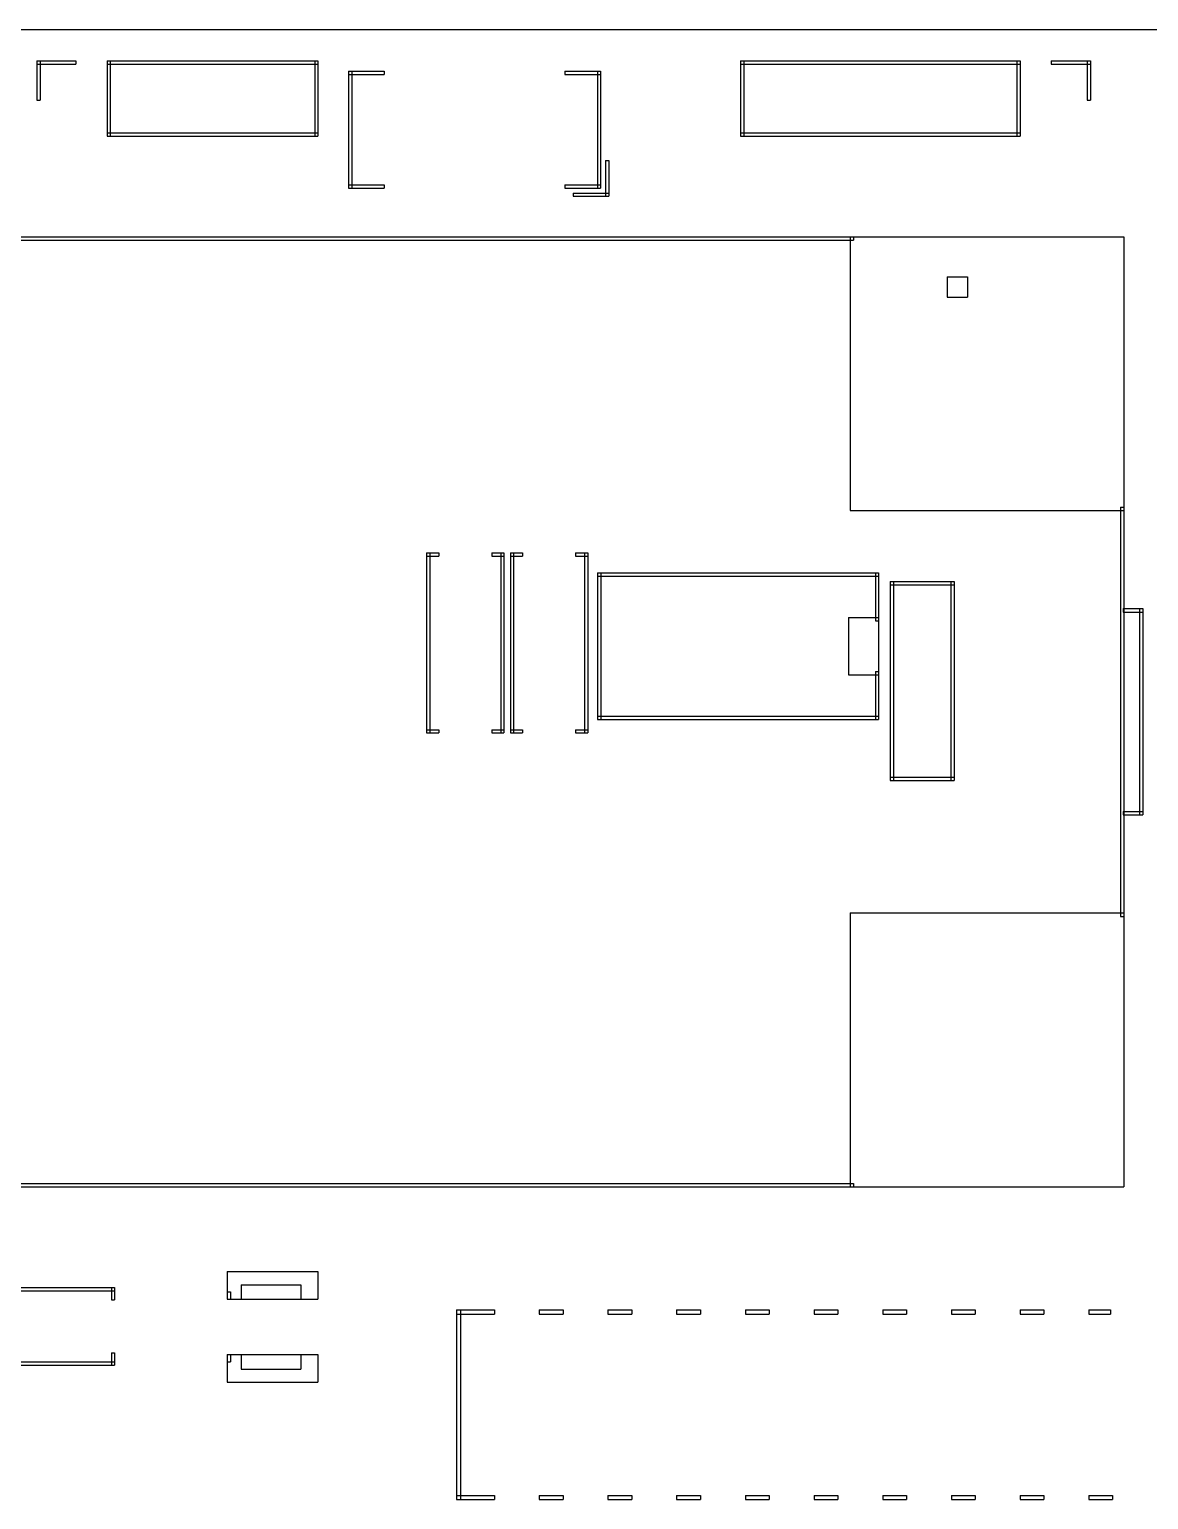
# Model space of a CAD drawing. Header units: metres. Extents: x 0 to 5834, y -4040 to 50.
# Drawn here: x 2919 to 4548, y -2140 to 0 of the extents above; entities that cross this region are included whole.
import ezdxf

# ---------------------------------------------------------------- set-up
doc = ezdxf.new("R2010")
doc.units = ezdxf.units.M

msp = doc.modelspace()

# ---------------------------------------------------------------- linework, layer by layer
msp.add_line((0, 0), (5833.913386, 0))
at = {"layer": '1'}
for p, q in [((2929.448819, -45.787402), (2986.535433, -45.787402)), ((2929.448819, -45.787402), (2929.448819, -50.511811)), ((2929.448819, -45.787402), (2934.173228, -45.787402)), ((2929.448819, -45.787402), (2929.448819, -102.874016)), ((2929.448819, -50.511811), (2986.535433, -50.511811)), ((2934.173228, -45.787402), (2934.173228, -102.874016)), ((2986.535433, -45.787402), (2986.535433, -50.511811)), ((3031.811024, -45.787402), (3338.897638, -45.787402)), ((3031.811024, -45.787402), (3031.811024, -50.511811)), ((3031.811024, -45.787402), (3036.535433, -45.787402)), ((3031.811024, -45.787402), (3031.811024, -155.23622)), ((3031.811024, -50.511811), (3338.897638, -50.511811)), ((3036.535433, -45.787402), (3036.535433, -155.23622)), ((3334.173228, -45.787402), (3338.897638, -45.787402)), ((3334.173228, -45.787402), (3334.173228, -155.23622)), ((3338.897638, -45.787402), (3338.897638, -50.511811)), ((3338.897638, -45.787402), (3338.897638, -155.23622)), ((3383.527559, -60.984252), (3435.496063, -60.984252)), ((3383.527559, -60.984252), (3383.527559, -65.708661)), ((3383.527559, -60.984252), (3388.251969, -60.984252)), ((3383.527559, -60.984252), (3383.527559, -231.062992)), ((3388.251969, -60.984252), (3388.251969, -231.062992)), ((3435.496063, -60.984252), (3435.496063, -65.708661)), ((3698.488189, -60.984252), (3750.456693, -60.984252)), ((3698.488189, -60.984252), (3698.488189, -65.708661)), ((3745.732283, -60.984252), (3750.456693, -60.984252)), ((3745.732283, -60.984252), (3745.732283, -231.062992)), ((3750.456693, -60.984252), (3750.456693, -65.708661)), ((3750.456693, -60.984252), (3750.456693, -231.062992)), ((3954.251969, -45.787402), (4361.338583, -45.787402)), ((3954.251969, -45.787402), (3954.251969, -50.511811)), ((3954.251969, -45.787402), (3958.976378, -45.787402)), ((3954.251969, -45.787402), (3954.251969, -155.23622)), ((3954.251969, -50.511811), (4361.338583, -50.511811)), ((3958.976378, -45.787402), (3958.976378, -155.23622)), ((4356.614173, -45.787402), (4361.338583, -45.787402)), ((4356.614173, -45.787402), (4356.614173, -155.23622)), ((4361.338583, -45.787402), (4361.338583, -50.511811)), ((4361.338583, -45.787402), (4361.338583, -155.23622)), ((4406.614173, -45.787402), (4463.700787, -45.787402)), ((4406.614173, -45.787402), (4406.614173, -50.511811)), ((4406.614173, -50.511811), (4463.700787, -50.511811)), ((4458.976378, -45.787402), (4463.700787, -45.787402)), ((4458.976378, -45.787402), (4458.976378, -102.874016)), ((4463.700787, -45.787402), (4463.700787, -102.874016)), ((4463.700787, -45.787402), (4463.700787, -50.511811)), ((3383.527559, -65.708661), (3435.496063, -65.708661)), ((3698.488189, -65.708661), (3750.456693, -65.708661)), ((2929.448819, -102.874016), (2934.173228, -102.874016)), ((4458.976378, -102.874016), (4463.700787, -102.874016)), ((3031.811024, -150.511811), (3338.897638, -150.511811)), ((3031.811024, -150.511811), (3031.811024, -155.23622)), ((3031.811024, -155.23622), (3036.535433, -155.23622)), ((3031.811024, -155.23622), (3338.897638, -155.23622)), ((3334.173228, -155.23622), (3338.897638, -155.23622)), ((3338.897638, -150.511811), (3338.897638, -155.23622)), ((3954.251969, -150.511811), (4361.338583, -150.511811)), ((3954.251969, -150.511811), (3954.251969, -155.23622)), ((3954.251969, -155.23622), (3958.976378, -155.23622)), ((3954.251969, -155.23622), (4361.338583, -155.23622)), ((4356.614173, -155.23622), (4361.338583, -155.23622)), ((4361.338583, -150.511811), (4361.338583, -155.23622)), ((3757.543307, -190.905512), (3762.267717, -190.905512)), ((3757.543307, -190.905512), (3757.543307, -242.874016)), ((3762.267717, -190.905512), (3762.267717, -242.874016)), ((3383.527559, -226.338583), (3435.496063, -226.338583)), ((3383.527559, -226.338583), (3383.527559, -231.062992)), ((3383.527559, -231.062992), (3435.496063, -231.062992)), ((3383.527559, -231.062992), (3388.251969, -231.062992)), ((3435.496063, -226.338583), (3435.496063, -231.062992)), ((3698.488189, -226.338583), (3750.456693, -226.338583)), ((3698.488189, -226.338583), (3698.488189, -231.062992)), ((3698.488189, -231.062992), (3750.456693, -231.062992)), ((3745.732283, -231.062992), (3750.456693, -231.062992)), ((3750.456693, -226.338583), (3750.456693, -231.062992)), ((3710.299213, -238.149606), (3762.267717, -238.149606)), ((3710.299213, -238.149606), (3710.299213, -242.874016)), ((3710.299213, -242.874016), (3762.267717, -242.874016)), ((3757.543307, -242.874016), (3762.267717, -242.874016)), ((3762.267717, -238.149606), (3762.267717, -242.874016)), ((2735.732283, -301.814961), (4118.685039, -301.814961)), ((2735.732283, -306.814961), (4118.685039, -306.814961)), ((4113.685039, -301.814961), (4512.385827, -301.814961)), ((4113.685039, -301.814961), (4113.685039, -700.515748)), ((4118.685039, -301.814961), (4118.685039, -306.814961)), ((4512.385827, -301.814961), (4512.385827, -700.515748)), ((4254.925197, -360.377953), (4284.531496, -360.377953)), ((4254.925197, -360.377953), (4254.925197, -389.984252)), ((4284.531496, -360.377953), (4284.531496, -389.984252)), ((4254.925197, -389.984252), (4284.531496, -389.984252)), ((4113.685039, -700.515748), (4512.385827, -700.515748)), ((4507.385827, -695.515748), (4512.385827, -695.515748)), ((4507.385827, -695.515748), (4507.385827, -1291.066929)), ((4512.385827, -695.515748), (4512.385827, -1291.066929)), ((3497.102362, -761.897638), (3501.826772, -761.897638)), ((3497.102362, -761.897638), (3497.102362, -1024.102362)), ((3497.102362, -761.897638), (3514.818898, -761.897638)), ((3497.102362, -761.897638), (3497.102362, -766.622047)), ((3497.102362, -766.622047), (3514.818898, -766.622047)), ((3501.826772, -761.897638), (3501.826772, -1024.102362)), ((3514.818898, -761.897638), (3514.818898, -766.622047)), ((3591.984252, -761.897638), (3609.700787, -761.897638)), ((3591.984252, -761.897638), (3591.984252, -766.622047)), ((3591.984252, -766.622047), (3609.700787, -766.622047)), ((3604.976378, -761.897638), (3609.700787, -761.897638)), ((3604.976378, -761.897638), (3604.976378, -1024.102362)), ((3609.700787, -761.897638), (3609.700787, -1024.102362)), ((3609.700787, -761.897638), (3609.700787, -766.622047)), ((3619.149606, -761.897638), (3623.874016, -761.897638)), ((3619.149606, -761.897638), (3619.149606, -1024.102362)), ((3619.149606, -761.897638), (3636.866142, -761.897638)), ((3619.149606, -761.897638), (3619.149606, -766.622047)), ((3619.149606, -766.622047), (3636.866142, -766.622047)), ((3623.874016, -761.897638), (3623.874016, -1024.102362)), ((3636.866142, -761.897638), (3636.866142, -766.622047)), ((3714.031496, -761.897638), (3731.748031, -761.897638)), ((3714.031496, -761.897638), (3714.031496, -766.622047)), ((3714.031496, -766.622047), (3731.748031, -766.622047)), ((3727.023622, -761.897638), (3731.748031, -761.897638)), ((3727.023622, -761.897638), (3727.023622, -1024.102362)), ((3731.748031, -761.897638), (3731.748031, -766.622047)), ((3731.748031, -761.897638), (3731.748031, -1024.102362)), ((3745.92126, -791.031496), (3750.645669, -791.031496)), ((3745.92126, -791.031496), (3745.92126, -1004.417323)), ((3745.92126, -791.031496), (4155.370079, -791.031496)), ((3745.92126, -791.031496), (3745.92126, -795.755906)), ((3750.645669, -791.031496), (3750.645669, -1004.417323)), ((4150.645669, -791.031496), (4155.370079, -791.031496)), ((4150.645669, -791.031496), (4150.645669, -860.716535)), ((4155.370079, -791.031496), (4155.370079, -795.755906)), ((4155.370079, -791.031496), (4155.370079, -860.716535)), ((3745.92126, -795.755906), (4155.370079, -795.755906)), ((4172.299213, -803.629921), (4177.023622, -803.629921)), ((4172.299213, -803.629921), (4172.299213, -1093.393701)), ((4172.299213, -803.629921), (4265.212598, -803.629921)), ((4172.299213, -803.629921), (4172.299213, -808.354331)), ((4172.299213, -808.354331), (4265.212598, -808.354331)), ((4177.023622, -803.629921), (4177.023622, -1093.393701)), ((4260.488189, -803.629921), (4265.212598, -803.629921)), ((4260.488189, -803.629921), (4260.488189, -1093.393701)), ((4265.212598, -803.629921), (4265.212598, -1093.393701)), ((4265.212598, -803.629921), (4265.212598, -808.354331)), ((4111.275591, -855.992126), (4155.370079, -855.992126)), ((4111.275591, -855.992126), (4111.275591, -939.456693)), ((4155.370079, -855.992126), (4155.370079, -939.456693)), ((4511.322835, -843.153543), (4539.944882, -843.153543)), ((4511.322835, -843.153543), (4511.322835, -848.153543)), ((4511.322835, -848.153543), (4539.944882, -848.153543)), ((4534.944882, -843.153543), (4539.944882, -843.153543)), ((4534.944882, -843.153543), (4534.944882, -1143.429134)), ((4539.944882, -843.153543), (4539.944882, -848.153543)), ((4539.944882, -843.153543), (4539.944882, -1143.429134)), ((4150.645669, -860.716535), (4155.370079, -860.716535)), ((4111.275591, -939.456693), (4155.370079, -939.456693)), ((4150.645669, -934.732283), (4155.370079, -934.732283)), ((4150.645669, -934.732283), (4150.645669, -1004.417323)), ((4155.370079, -934.732283), (4155.370079, -1004.417323)), ((3745.92126, -999.692913), (4155.370079, -999.692913)), ((3745.92126, -999.692913), (3745.92126, -1004.417323)), ((3745.92126, -1004.417323), (4155.370079, -1004.417323)), ((3745.92126, -1004.417323), (3750.645669, -1004.417323)), ((4150.645669, -1004.417323), (4155.370079, -1004.417323)), ((4155.370079, -999.692913), (4155.370079, -1004.417323)), ((3497.102362, -1019.377953), (3514.818898, -1019.377953)), ((3497.102362, -1019.377953), (3497.102362, -1024.102362)), ((3497.102362, -1024.102362), (3501.826772, -1024.102362)), ((3497.102362, -1024.102362), (3514.818898, -1024.102362)), ((3514.818898, -1019.377953), (3514.818898, -1024.102362)), ((3591.984252, -1019.377953), (3609.700787, -1019.377953)), ((3591.984252, -1019.377953), (3591.984252, -1024.102362)), ((3591.984252, -1024.102362), (3609.700787, -1024.102362)), ((3604.976378, -1024.102362), (3609.700787, -1024.102362)), ((3609.700787, -1019.377953), (3609.700787, -1024.102362)), ((3619.149606, -1019.377953), (3636.866142, -1019.377953)), ((3619.149606, -1019.377953), (3619.149606, -1024.102362)), ((3619.149606, -1024.102362), (3623.874016, -1024.102362)), ((3619.149606, -1024.102362), (3636.866142, -1024.102362)), ((3636.866142, -1019.377953), (3636.866142, -1024.102362)), ((3714.031496, -1019.377953), (3731.748031, -1019.377953)), ((3714.031496, -1019.377953), (3714.031496, -1024.102362)), ((3714.031496, -1024.102362), (3731.748031, -1024.102362)), ((3727.023622, -1024.102362), (3731.748031, -1024.102362)), ((3731.748031, -1019.377953), (3731.748031, -1024.102362)), ((4172.299213, -1088.669291), (4265.212598, -1088.669291)), ((4172.299213, -1088.669291), (4172.299213, -1093.393701)), ((4265.212598, -1088.669291), (4265.212598, -1093.393701)), ((4172.299213, -1093.393701), (4177.023622, -1093.393701)), ((4172.299213, -1093.393701), (4265.212598, -1093.393701)), ((4260.488189, -1093.393701), (4265.212598, -1093.393701)), ((4511.322835, -1138.429134), (4539.944882, -1138.429134)), ((4511.322835, -1138.429134), (4511.322835, -1143.429134)), ((4511.322835, -1143.429134), (4539.944882, -1143.429134)), ((4534.944882, -1143.429134), (4539.944882, -1143.429134)), ((4539.944882, -1138.429134), (4539.944882, -1143.429134)), ((4113.685039, -1286.066929), (4512.385827, -1286.066929)), ((4113.685039, -1286.066929), (4113.685039, -1684.767717)), ((4507.385827, -1291.066929), (4512.385827, -1291.066929)), ((4512.385827, -1286.066929), (4512.385827, -1684.767717)), ((2735.732283, -1679.767717), (4118.685039, -1679.767717)), ((2735.732283, -1684.767717), (4118.685039, -1684.767717)), ((4113.685039, -1684.767717), (4512.385827, -1684.767717)), ((4118.685039, -1679.767717), (4118.685039, -1684.767717)), ((3206.748031, -1807.96063), (3338.729724, -1807.96063)), ((3206.748031, -1807.96063), (3206.748031, -1848.566614)), ((3338.729724, -1807.96063), (3338.729724, -1848.566614)), ((2780.566929, -1831.582677), (3042.771654, -1831.582677)), ((2780.566929, -1836.307087), (3042.771654, -1836.307087)), ((3038.047244, -1831.582677), (3042.771654, -1831.582677)), ((3038.047244, -1831.582677), (3038.047244, -1849.299213)), ((3042.771654, -1831.582677), (3042.771654, -1836.307087)), ((3042.771654, -1831.582677), (3042.771654, -1849.299213)), ((3206.748031, -1837.645669), (3211.472441, -1837.645669)), ((3206.748031, -1837.645669), (3206.748031, -1848.511811)), ((3211.472441, -1837.645669), (3211.472441, -1848.511811)), ((3227.182638, -1827.251969), (3313.879134, -1827.251969)), ((3227.182638, -1827.251969), (3227.182638, -1848.518228)), ((3313.879134, -1827.251969), (3313.879134, -1848.518228)), ((3038.047244, -1849.299213), (3042.771654, -1849.299213)), ((3206.748031, -1848.511811), (3211.472441, -1848.511811)), ((3206.748031, -1848.566614), (3338.729724, -1848.566614)), ((3227.182638, -1848.518228), (3313.879134, -1848.518228)), ((3540.661417, -1864.086614), (3596.095157, -1864.086614)), ((3540.661417, -1864.086614), (3540.661417, -1870.086614)), ((3540.661417, -1864.086614), (3546.661417, -1864.086614)), ((3540.661417, -1864.086614), (3540.661417, -2140.086614)), ((3540.661417, -1870.086614), (3596.095157, -1870.086614)), ((3546.661417, -1864.086614), (3546.661417, -2140.086614)), ((3596.095157, -1864.086614), (3596.095157, -1870.086614)), ((3661.227677, -1864.086614), (3696.095157, -1864.086614)), ((3661.227677, -1864.086614), (3661.227677, -1870.086614)), ((3661.227677, -1870.086614), (3696.095157, -1870.086614)), ((3696.095157, -1864.086614), (3696.095157, -1870.086614)), ((3761.227677, -1864.086614), (3796.095157, -1864.086614)), ((3761.227677, -1864.086614), (3761.227677, -1870.086614)), ((3761.227677, -1870.086614), (3796.095157, -1870.086614)), ((3796.095157, -1864.086614), (3796.095157, -1870.086614)), ((3861.227677, -1864.086614), (3896.095157, -1864.086614)), ((3861.227677, -1864.086614), (3861.227677, -1870.086614)), ((3861.227677, -1870.086614), (3896.095157, -1870.086614)), ((3896.095157, -1864.086614), (3896.095157, -1870.086614)), ((3961.227677, -1864.086614), (3996.095157, -1864.086614)), ((3961.227677, -1864.086614), (3961.227677, -1870.086614)), ((3961.227677, -1870.086614), (3996.095157, -1870.086614)), ((3996.095157, -1864.086614), (3996.095157, -1870.086614)), ((4061.227677, -1864.086614), (4096.095157, -1864.086614)), ((4061.227677, -1864.086614), (4061.227677, -1870.086614)), ((4061.227677, -1870.086614), (4096.095157, -1870.086614)), ((4096.095157, -1864.086614), (4096.095157, -1870.086614)), ((4161.227677, -1864.086614), (4196.095157, -1864.086614)), ((4161.227677, -1864.086614), (4161.227677, -1870.086614)), ((4161.227677, -1870.086614), (4196.095157, -1870.086614)), ((4196.095157, -1864.086614), (4196.095157, -1870.086614)), ((4261.227677, -1864.086614), (4296.095157, -1864.086614)), ((4261.227677, -1864.086614), (4261.227677, -1870.086614)), ((4261.227677, -1870.086614), (4296.095157, -1870.086614)), ((4296.095157, -1864.086614), (4296.095157, -1870.086614)), ((4361.227677, -1864.086614), (4396.095157, -1864.086614)), ((4361.227677, -1864.086614), (4361.227677, -1870.086614)), ((4361.227677, -1870.086614), (4396.095157, -1870.086614)), ((4396.095157, -1864.086614), (4396.095157, -1870.086614)), ((4461.227677, -1864.086614), (4493.061417, -1864.086614)), ((4461.227677, -1864.086614), (4461.227677, -1870.086614)), ((4461.227677, -1870.086614), (4493.061417, -1870.086614)), ((4493.061417, -1864.086614), (4493.061417, -1870.086614)), ((2780.566929, -1939.456693), (3042.771654, -1939.456693)), ((2780.566929, -1944.181102), (3042.771654, -1944.181102)), ((3038.047244, -1926.464567), (3042.771654, -1926.464567)), ((3038.047244, -1926.464567), (3038.047244, -1944.181102)), ((3038.047244, -1944.181102), (3042.771654, -1944.181102)), ((3042.771654, -1926.464567), (3042.771654, -1944.181102)), ((3042.771654, -1939.456693), (3042.771654, -1944.181102)), ((3206.748031, -1928.771969), (3338.729724, -1928.771969)), ((3206.748031, -1928.771969), (3206.748031, -1969.377953)), ((3206.748031, -1928.826772), (3211.472441, -1928.826772)), ((3206.748031, -1928.826772), (3206.748031, -1939.692913)), ((3206.748031, -1939.692913), (3211.472441, -1939.692913)), ((3211.472441, -1928.826772), (3211.472441, -1939.692913)), ((3227.182638, -1928.820354), (3313.879134, -1928.820354)), ((3227.182638, -1928.820354), (3227.182638, -1950.086614)), ((3313.879134, -1928.820354), (3313.879134, -1950.086614)), ((3338.729724, -1928.771969), (3338.729724, -1969.377953)), ((3227.182638, -1950.086614), (3313.879134, -1950.086614)), ((3206.748031, -1969.377953), (3338.729724, -1969.377953)), ((3540.661417, -2134.086614), (3596.095157, -2134.086614)), ((3540.661417, -2134.086614), (3540.661417, -2140.086614)), ((3540.661417, -2140.086614), (3546.661417, -2140.086614)), ((3540.661417, -2140.086614), (3596.095157, -2140.086614)), ((3596.095157, -2134.086614), (3596.095157, -2140.086614)), ((3661.227677, -2134.086614), (3696.095157, -2134.086614)), ((3661.227677, -2134.086614), (3661.227677, -2140.086614)), ((3661.227677, -2140.086614), (3696.095157, -2140.086614)), ((3696.095157, -2134.086614), (3696.095157, -2140.086614)), ((3761.227677, -2134.086614), (3796.095157, -2134.086614)), ((3761.227677, -2134.086614), (3761.227677, -2140.086614)), ((3761.227677, -2140.086614), (3796.095157, -2140.086614)), ((3796.095157, -2134.086614), (3796.095157, -2140.086614)), ((3861.227677, -2134.086614), (3896.095157, -2134.086614)), ((3861.227677, -2134.086614), (3861.227677, -2140.086614)), ((3861.227677, -2140.086614), (3896.095157, -2140.086614)), ((3896.095157, -2134.086614), (3896.095157, -2140.086614)), ((3961.227677, -2134.086614), (3996.095157, -2134.086614)), ((3961.227677, -2134.086614), (3961.227677, -2140.086614)), ((3961.227677, -2140.086614), (3996.095157, -2140.086614)), ((3996.095157, -2134.086614), (3996.095157, -2140.086614)), ((4061.227677, -2134.086614), (4096.095157, -2134.086614)), ((4061.227677, -2134.086614), (4061.227677, -2140.086614)), ((4061.227677, -2140.086614), (4096.095157, -2140.086614)), ((4096.095157, -2134.086614), (4096.095157, -2140.086614)), ((4161.227677, -2134.086614), (4196.095157, -2134.086614)), ((4161.227677, -2134.086614), (4161.227677, -2140.086614)), ((4161.227677, -2140.086614), (4196.095157, -2140.086614)), ((4196.095157, -2134.086614), (4196.095157, -2140.086614)), ((4261.227677, -2134.086614), (4296.095157, -2134.086614)), ((4261.227677, -2134.086614), (4261.227677, -2140.086614)), ((4261.227677, -2140.086614), (4296.095157, -2140.086614)), ((4296.095157, -2134.086614), (4296.095157, -2140.086614)), ((4361.227677, -2134.086614), (4396.095157, -2134.086614)), ((4361.227677, -2134.086614), (4361.227677, -2140.086614)), ((4361.227677, -2140.086614), (4396.095157, -2140.086614)), ((4396.095157, -2134.086614), (4396.095157, -2140.086614)), ((4461.227677, -2134.086614), (4496.095157, -2134.086614)), ((4461.227677, -2134.086614), (4461.227677, -2140.086614)), ((4461.227677, -2140.086614), (4496.095157, -2140.086614)), ((4496.095157, -2134.086614), (4496.095157, -2140.086614))]:
    msp.add_line(p, q, dxfattribs=at)

doc.saveas('drawing.dxf')
